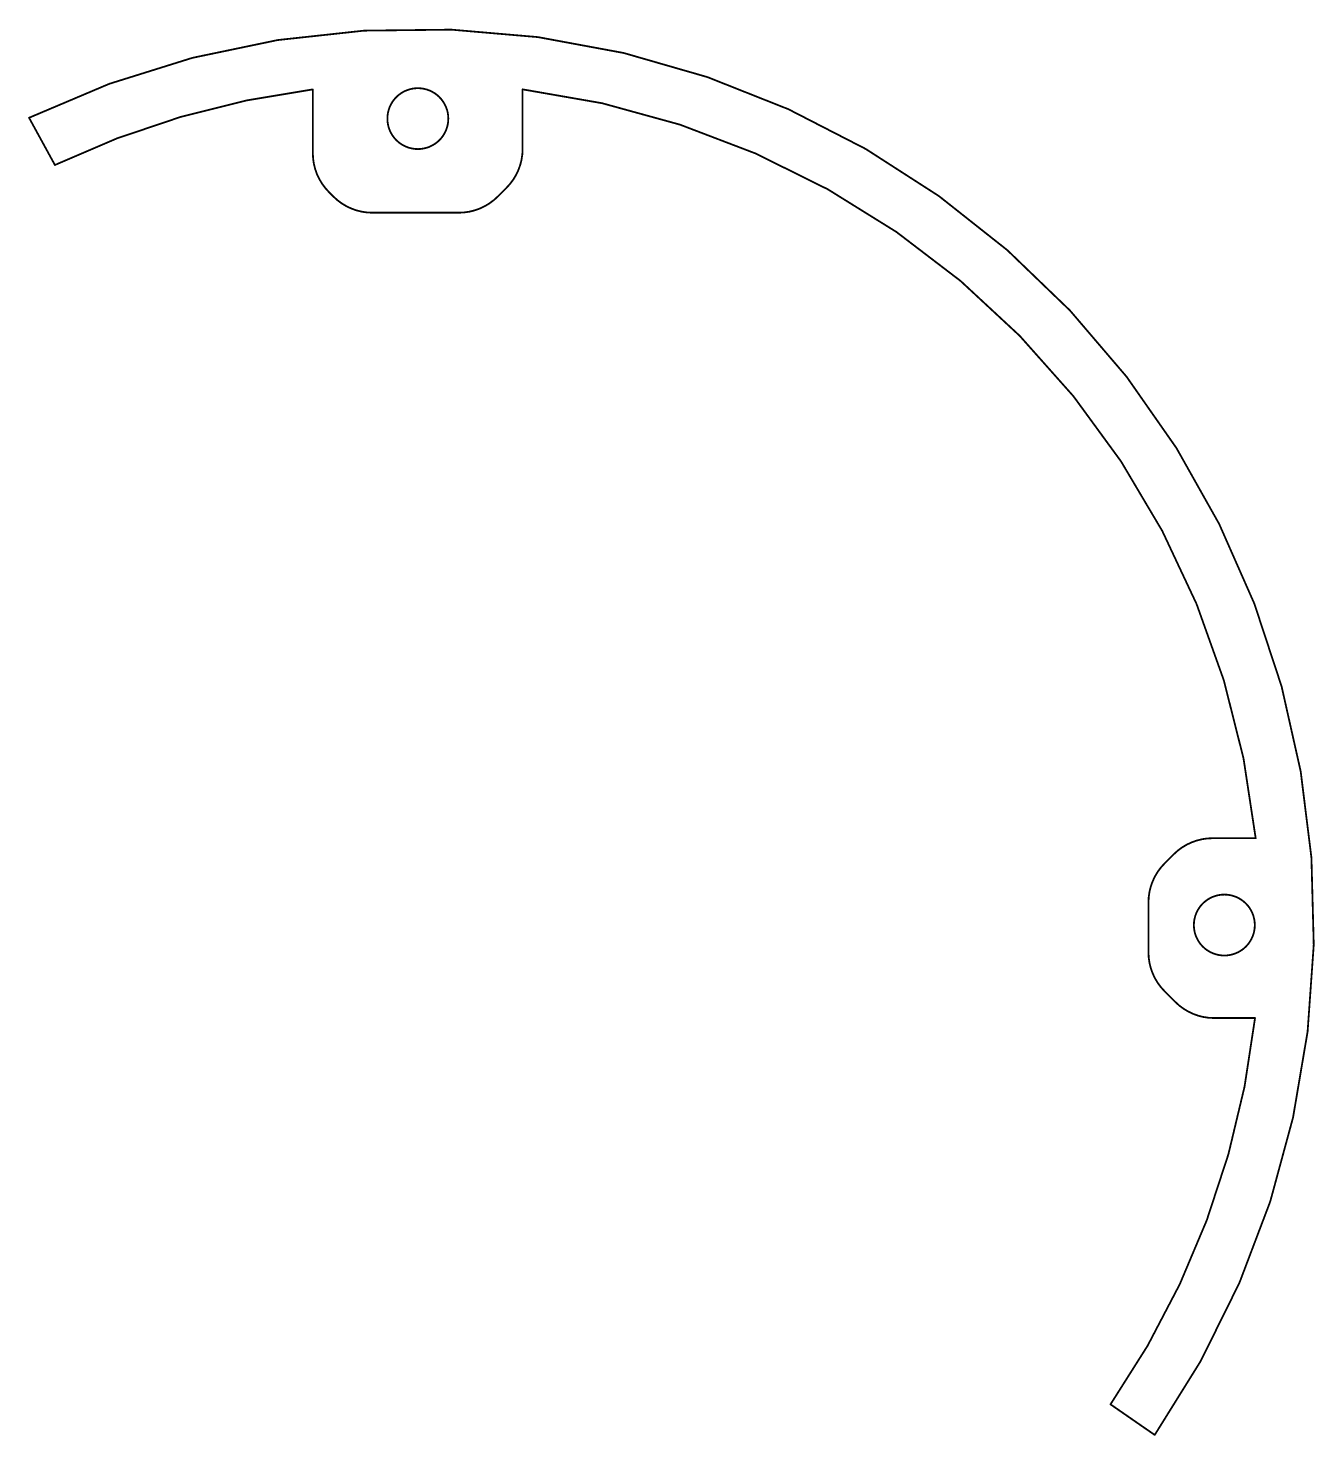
# Model space of a CAD drawing. Header units: inches. Extents: x -0.86 to 1.97, y -1.12 to 1.97.
import ezdxf

# ---------------------------------------------------------------- set-up
doc = ezdxf.new("R2010")
doc.units = ezdxf.units.IN
doc.header["$MEASUREMENT"] = 0
doc.layers.add('Mechanical 1', color=6, linetype='Continuous')

msp = doc.modelspace()

# ---------------------------------------------------------------- linework, layer by layer
at = {"layer": 'Mechanical 1', "const_width": 0.00394}
for points in [[(-0.8541, 1.7736, -0.770107), (1.6187, -1.1202)], [(-0.7973, 1.6698, -0.080282), (-0.2307, 1.8359)], [(0.2301, 1.836, -0.348915), (1.8405, 0.1908)], [(0.2301, 1.7051, -0.198912), (0.1948, 1.6198)], [(-0.1954, 1.6104, -0.198912), (-0.2307, 1.6957)], [(-0.1, 1.565, -0.198912), (-0.1854, 1.6004)], [(0.1754, 1.6004, -0.198912), (0.09, 1.565)], [(1.6604, 0.1554, -0.198912), (1.7458, 0.1908)], [(1.605, 0.05, -0.198912), (1.6404, 0.1354)], [(1.6404, -0.1454, -0.198912), (1.605, -0.06)], [(1.7493, -0.2043, -0.198912), (1.664, -0.169)], [(1.8391, -0.2043, -0.124315), (1.5216, -1.053)]]:
    msp.add_lwpolyline(points, format="xyb", dxfattribs=at)
for points in [[(-0.2307, 1.6957), (-0.2307, 1.8359)], [(0.2301, 1.7051), (0.2301, 1.836)], [(-0.8541, 1.7736), (-0.7973, 1.6698)], [(-0.1954, 1.6104), (-0.1854, 1.6004)], [(0.1754, 1.6004), (0.1948, 1.6198)], [(-0.1, 1.565), (0.09, 1.565)], [(1.7458, 0.1908), (1.8405, 0.1908)], [(1.6404, 0.1354), (1.6604, 0.1554)], [(1.605, -0.06), (1.605, 0.05)], [(1.6404, -0.1454), (1.664, -0.169)], [(1.7493, -0.2043), (1.8391, -0.2043)], [(1.5216, -1.053), (1.6187, -1.1202)]]:
    msp.add_lwpolyline(points, dxfattribs=at)
at = {"layer": 'Mechanical 1'}
for points, const_width in [([(-0.2317, 1.8359, 1), (-0.2298, 1.8359, 1)], 0.00197), ([(-0.2317, 1.8359, 1), (-0.2298, 1.8359, 1)], 0.00197), ([(0.0669, 1.7717, 1), (-0.0669, 1.7717, 1)], 0.00394), ([(0.2291, 1.836, 1), (0.2311, 1.836, 1)], 0.00197), ([(0.2291, 1.836, 1), (0.2311, 1.836, 1)], 0.00197), ([(-0.8551, 1.7736, 1), (-0.8531, 1.7736, 1)], 0.00197), ([(-0.8551, 1.7736, 1), (-0.8531, 1.7736, 1)], 0.00197), ([(-0.0679, 1.7717, 1), (-0.0659, 1.7717, 1)], 0.00197), ([(0.0659, 1.7717, 1), (0.0679, 1.7717, 1)], 0.00197), ([(0.2291, 1.7051, 1), (0.2311, 1.7051, 1)], 0.00197), ([(0.2291, 1.7051, 1), (0.2311, 1.7051, 1)], 0.00197), ([(-0.7983, 1.6698, 1), (-0.7963, 1.6698, 1)], 0.00197), ([(-0.7983, 1.6698, 1), (-0.7963, 1.6698, 1)], 0.00197), ([(-0.2317, 1.6957, 1), (-0.2298, 1.6957, 1)], 0.00197), ([(-0.2317, 1.6957, 1), (-0.2298, 1.6957, 1)], 0.00197), ([(-0.1964, 1.6104, 1), (-0.1944, 1.6104, 1)], 0.00197), ([(-0.1964, 1.6104, 1), (-0.1944, 1.6104, 1)], 0.00197), ([(0.1938, 1.6198, 1), (0.1958, 1.6198, 1)], 0.00197), ([(0.1938, 1.6198, 1), (0.1958, 1.6198, 1)], 0.00197), ([(-0.1863, 1.6004, 1), (-0.1844, 1.6004, 1)], 0.00197), ([(-0.1863, 1.6004, 1), (-0.1844, 1.6004, 1)], 0.00197), ([(0.1744, 1.6004, 1), (0.1763, 1.6004, 1)], 0.00197), ([(0.1744, 1.6004, 1), (0.1763, 1.6004, 1)], 0.00197), ([(-0.101, 1.565, 1), (-0.099, 1.565, 1)], 0.00197), ([(-0.101, 1.565, 1), (-0.099, 1.565, 1)], 0.00197), ([(0.089, 1.565, 1), (0.091, 1.565, 1)], 0.00197), ([(0.089, 1.565, 1), (0.091, 1.565, 1)], 0.00197), ([(1.7448, 0.1908, 1), (1.7467, 0.1908, 1)], 0.00197), ([(1.7448, 0.1908, 1), (1.7467, 0.1908, 1)], 0.00197), ([(1.8396, 0.1908, 1), (1.8415, 0.1908, 1)], 0.00197), ([(1.8396, 0.1908, 1), (1.8415, 0.1908, 1)], 0.00197), ([(1.6594, 0.1554, 1), (1.6614, 0.1554, 1)], 0.00197), ([(1.6594, 0.1554, 1), (1.6614, 0.1554, 1)], 0.00197), ([(1.6394, 0.1354, 1), (1.6413, 0.1354, 1)], 0.00197), ([(1.6394, 0.1354, 1), (1.6413, 0.1354, 1)], 0.00197), ([(1.8386, 0, 1), (1.7047, 0, 1)], 0.00394), ([(1.604, 0.05, 1), (1.606, 0.05, 1)], 0.00197), ([(1.604, 0.05, 1), (1.606, 0.05, 1)], 0.00197), ([(1.7037, 0, 1), (1.7057, 0, 1)], 0.00197), ([(1.8376, 0, 1), (1.8396, 0, 1)], 0.00197), ([(1.604, -0.06, 1), (1.606, -0.06, 1)], 0.00197), ([(1.604, -0.06, 1), (1.606, -0.06, 1)], 0.00197), ([(1.6394, -0.1454, 1), (1.6413, -0.1454, 1)], 0.00197), ([(1.6394, -0.1454, 1), (1.6413, -0.1454, 1)], 0.00197), ([(1.663, -0.169, 1), (1.665, -0.169, 1)], 0.00197), ([(1.663, -0.169, 1), (1.665, -0.169, 1)], 0.00197), ([(1.7484, -0.2043, 1), (1.7503, -0.2043, 1)], 0.00197), ([(1.7484, -0.2043, 1), (1.7503, -0.2043, 1)], 0.00197), ([(1.8381, -0.2043, 1), (1.8401, -0.2043, 1)], 0.00197), ([(1.8381, -0.2043, 1), (1.8401, -0.2043, 1)], 0.00197), ([(1.5206, -1.053, 1), (1.5225, -1.053, 1)], 0.00197), ([(1.5206, -1.053, 1), (1.5225, -1.053, 1)], 0.00197), ([(1.6177, -1.1202, 1), (1.6197, -1.1202, 1)], 0.00197), ([(1.6177, -1.1202, 1), (1.6197, -1.1202, 1)], 0.00197)]:
    msp.add_lwpolyline(points, format="xyb", close=True, dxfattribs=dict(at, const_width=const_width))

doc.saveas('drawing.dxf')
